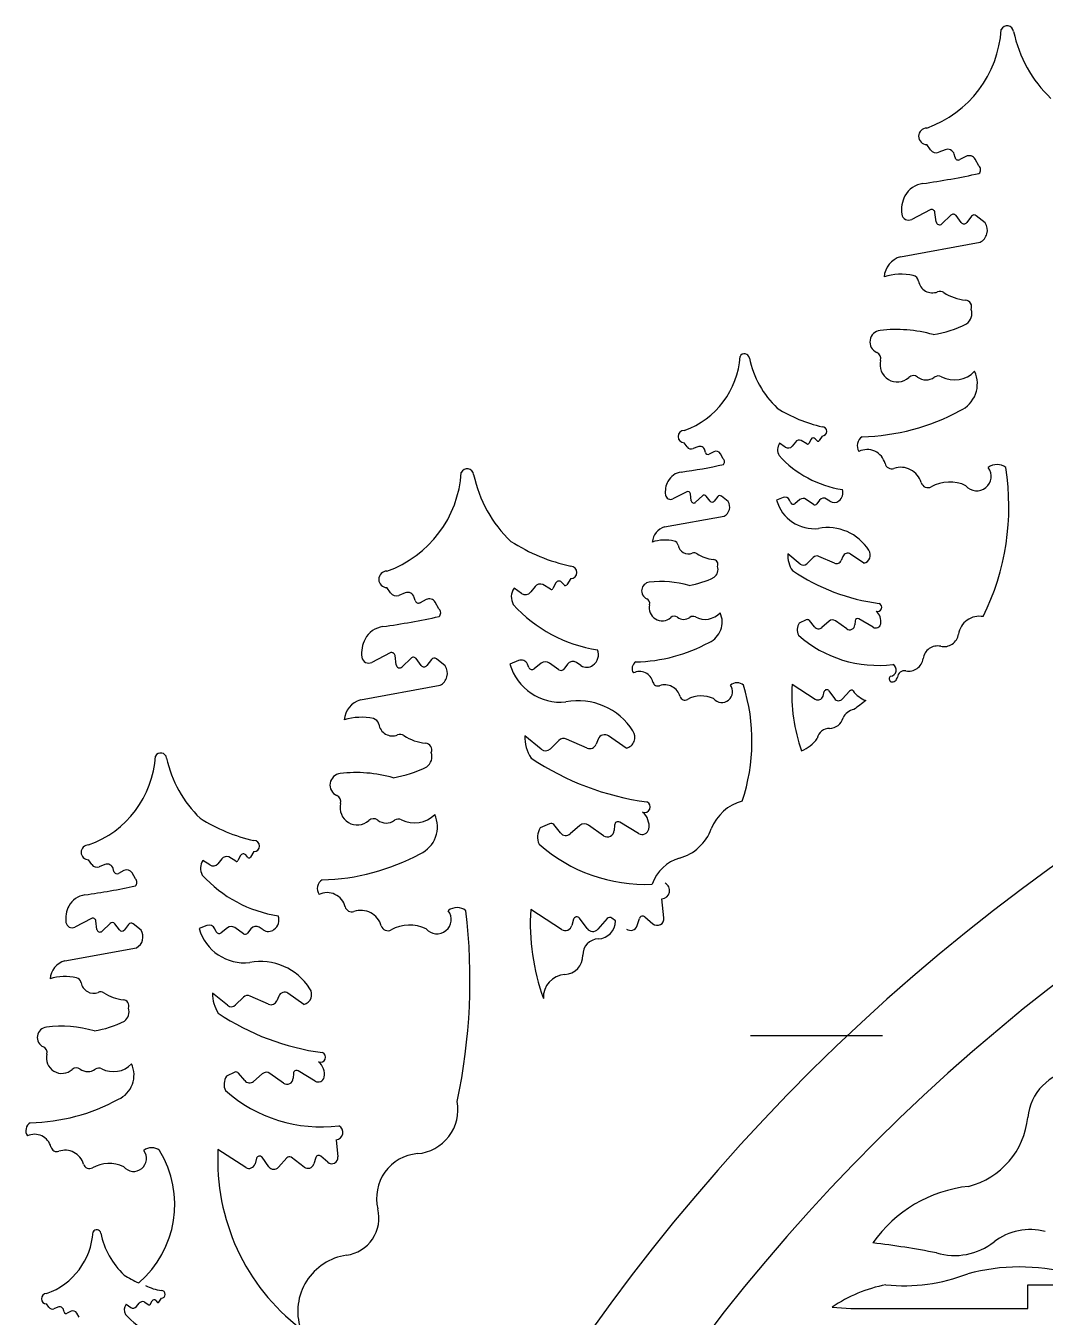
# Model space of a CAD drawing. Extents: x 0 to 545, y 0 to 410.
# Drawn here: x 30 to 143.3, y 243.7 to 387.1 of the extents above; entities that cross this region are included whole.
import ezdxf

# ---------------------------------------------------------------- set-up
doc = ezdxf.new("R2010")
doc.units = 0
doc.layers.add('GREEN', color=3, linetype='CONTINUOUS')
doc.layers.add('WHITE', color=7, linetype='CONTINUOUS')

msp = doc.modelspace()

# ---------------------------------------------------------------- linework, layer by layer
at = {"layer": 'GREEN', "linetype": 'CONTINUOUS'}
for p, q in [((130.532507, 373.335154), (130.130363, 373.922261)), ((132.147175, 373.341411), (131.443529, 373.059025)), ((133.25976, 372.48308), (133.164976, 372.833827)), ((134.475986, 372.599221), (133.804123, 372.245682)), ((135.904775, 371.558402), (135.495317, 372.295426)), ((130.47831, 366.664266), (128.444107, 365.613364)), ((131.16082, 365.335697), (131.030332, 366.37375)), ((132.801922, 366.075328), (131.802588, 365.109601)), ((133.946295, 365.2686), (133.36969, 366.031207)), ((135.076113, 365.953857), (134.552118, 365.267243)), ((136.612692, 365.22082), (135.616514, 366.019821)), ((127.191713, 361.461092), (136.043806, 363.067786)), ((118.494338, 341.547953), (118.163116, 341.032674)), ((103.485608, 340.353677), (103.183999, 340.794007)), ((104.696608, 340.358369), (104.168874, 340.14658)), ((105.531047, 339.714621), (105.459959, 339.977681)), ((114.39526, 340.313752), (113.770878, 340.741128)), ((115.519733, 340.875498), (115.163715, 340.42892)), ((116.802469, 340.66431), (116.173831, 341.051167)), ((117.264519, 341.196563), (117.00238, 340.71734)), ((117.936575, 341.014956), (117.727906, 341.249351)), ((106.443217, 339.801727), (105.939319, 339.536572)), ((107.514808, 339.021112), (107.207715, 339.57388)), ((103.44496, 335.350511), (101.919308, 334.562334)), ((103.956842, 334.354084), (103.858976, 335.132624)), ((105.187668, 334.908807), (104.438168, 334.184511)), ((106.045949, 334.303761), (105.613494, 334.875716)), ((106.893312, 334.817704), (106.500316, 334.302744)), ((108.045746, 334.267926), (107.298613, 334.867177)), ((114.147975, 334.712346), (113.433126, 334.420643)), ((115.011069, 334.131285), (114.885206, 334.415255)), ((116.033622, 334.490087), (115.449925, 334.023957)), ((117.519022, 333.950182), (116.716898, 334.511668)), ((118.216748, 334.413522), (117.909426, 334.010824)), ((119.350224, 334.299872), (118.986852, 334.542121)), ((100.980011, 331.44813), (107.619081, 332.653151)), ((116.034833, 327.326529), (114.669951, 328.456822)), ((117.513838, 328.061704), (116.798678, 327.358996)), ((119.854821, 327.427284), (118.142715, 328.177346)), ((120.789127, 328.176904), (120.613569, 327.73801)), ((123.119425, 327.410958), (121.644023, 328.433904)), ((90.560075, 325.715779), (90.118445, 325.028741)), ((70.548435, 324.123411), (70.14629, 324.710518)), ((85.094638, 324.070179), (84.262128, 324.640013)), ((86.593936, 324.819173), (86.119245, 324.223736)), ((88.30425, 324.537589), (87.466066, 325.053398)), ((88.920316, 325.24726), (88.570797, 324.608296)), ((89.816391, 325.005118), (89.538166, 325.317644)), ((72.163102, 324.129668), (71.459456, 323.847282)), ((73.275687, 323.271338), (73.180903, 323.622084)), ((74.491913, 323.387479), (73.82005, 323.033939)), ((75.920702, 322.346659), (75.511244, 323.083683)), ((116.734987, 321.129111), (115.95853, 320.772581)), ((117.63892, 320.356258), (117.075461, 321.049746)), ((119.266942, 320.984425), (118.454329, 320.283897)), ((121.225742, 320.124415), (119.970178, 321.01726)), ((122.145344, 321.017594), (122.126514, 320.565669)), ((124.151689, 320.308897), (122.576807, 321.250579)), ((70.494237, 317.452524), (68.460035, 316.401622)), ((71.176747, 316.123954), (71.046259, 317.162007)), ((72.817849, 316.863585), (71.818515, 315.897858)), ((73.962223, 316.056857), (73.385617, 316.819464)), ((75.09204, 316.742114), (74.568046, 316.055501)), ((76.628619, 316.009077), (75.632442, 316.808078)), ((84.764924, 316.601637), (83.811793, 316.212699)), ((85.915716, 315.82689), (85.747899, 316.205515)), ((87.27912, 316.305292), (86.500858, 315.683785)), ((89.259654, 315.585418), (88.190155, 316.334067)), ((90.189956, 316.203205), (89.780193, 315.666274)), ((91.701257, 316.051672), (91.21676, 316.37467)), ((67.20764, 312.249349), (76.059733, 313.856043)), ((115.160931, 313.977631), (117.734371, 312.318974)), ((118.593877, 312.64807), (118.734407, 313.161964)), ((119.240314, 313.254535), (119.872487, 312.385475)), ((120.758761, 312.34023), (121.544708, 313.216863)), ((87.280735, 306.753881), (85.460892, 308.260938)), ((89.252742, 307.734115), (88.299195, 306.797171)), ((92.374052, 306.888221), (90.091245, 307.888304)), ((93.619794, 307.887715), (93.385717, 307.302523)), ((96.726858, 306.866454), (94.759655, 308.230381)), ((88.214274, 298.490657), (87.178998, 298.015284)), ((89.419518, 297.460187), (88.668239, 298.384838)), ((94.201947, 297.151063), (92.527862, 298.341523)), ((95.428083, 298.341968), (95.402977, 297.739402)), ((98.10321, 297.397039), (96.003367, 298.652615)), ((91.590214, 298.297743), (90.50673, 297.363706)), ((37.358962, 293.952566), (36.997032, 294.480962)), ((50.450545, 293.904657), (49.701286, 294.417508)), ((51.799913, 294.578752), (51.372691, 294.042859)), ((53.339195, 294.325326), (52.58483, 294.789555)), ((53.893655, 294.96403), (53.579088, 294.388962)), ((54.700122, 294.746102), (54.44972, 295.027375)), ((55.369439, 295.385697), (54.971971, 294.767363)), ((38.812163, 293.958197), (38.178881, 293.70405)), ((39.813489, 293.1857), (39.728184, 293.501372)), ((40.908093, 293.290227), (40.303416, 292.972041)), ((42.194003, 292.353489), (41.825491, 293.016811)), ((100.922681, 288.040642), (100.691762, 290.146627)), ((89.546786, 286.743807), (86.115532, 288.95535)), ((37.310184, 287.948767), (35.479402, 287.002955)), ((37.924443, 286.753055), (37.807004, 287.687303)), ((39.401435, 287.418723), (38.502034, 286.549568)), ((40.431371, 286.692667), (39.912426, 287.379014)), ((41.448207, 287.309399), (40.976612, 286.691447)), ((42.831128, 286.649666), (41.934568, 287.368766)), ((50.153802, 287.18297), (49.295984, 286.832925)), ((52.416579, 286.916259), (51.716143, 286.356903)), ((54.199059, 286.268372), (53.23651, 286.942157)), ((56.396502, 286.688001), (55.960455, 286.978699)), ((90.880167, 287.867795), (90.692794, 287.182603)), ((92.397607, 286.832476), (91.55471, 287.991223)), ((94.627236, 287.940993), (93.579306, 286.772149)), ((95.546292, 287.687048), (95.138054, 287.991866)), ((97.934443, 287.16559), (98.187355, 287.965334)), ((98.799593, 288.137739), (99.667329, 287.383514)), ((51.189515, 286.485697), (51.03848, 286.82646)), ((55.036331, 286.824381), (54.667544, 286.341143)), ((34.352247, 283.265911), (42.31913, 284.711935)), ((52.418032, 278.319989), (50.780174, 279.67634)), ((54.192838, 279.2022), (53.334646, 278.35895)), ((57.002018, 278.440895), (54.947491, 279.340969)), ((58.123185, 279.340439), (57.912516, 278.813767)), ((60.919543, 278.421304), (59.14906, 279.648839)), ((53.258218, 270.883087), (52.326469, 270.455252)), ((54.342937, 269.955664), (53.666786, 270.78785)), ((56.296563, 270.709465), (55.321428, 269.868831)), ((58.647123, 269.677452), (57.140446, 270.748867)), ((59.750646, 270.749267), (59.72805, 270.206958)), ((62.15826, 269.898831), (60.268401, 271.02885)), ((64.487957, 263.37346), (64.695783, 261.478074)), ((54.457478, 260.310923), (51.36935, 262.301311)), ((55.657521, 261.322511), (55.488885, 260.705839)), ((57.023217, 260.390724), (56.264609, 261.433597)), ((59.029883, 261.38839), (58.086746, 260.33643)), ((60.943868, 260.348336), (59.489619, 261.434175)), ((62.23399, 261.410296), (62.00637, 260.690527)), ((63.565967, 260.886658), (62.785004, 261.565461)), ((43.157789, 245.36937), (43.681654, 245.046989)), ((43.848246, 245.09118), (44.066695, 245.490533)), ((44.452852, 245.534523), (44.626742, 245.339194)), ((44.815526, 245.353959), (45.091545, 245.783358)), ((32.584269, 244.788128), (32.332929, 245.155069)), ((33.593437, 244.792038), (33.153658, 244.615547)), ((34.288802, 244.255582), (34.229562, 244.474798)), ((35.048944, 244.32817), (34.629029, 244.107208)), ((35.941937, 243.677657), (35.686025, 244.138298)), ((41.155328, 245.111004), (41.675646, 244.754858)), ((42.316026, 244.850831), (42.612707, 245.222979))]:
    msp.add_line(p, q, dxfattribs=at)
for centre, radius, start, end in [((125.980721, 387.469532), 12.426667, -70.49249, -3.508211), ((139.035471, 386.373878), 0.73258, 8.175609, 152.766016), ((153.925933, 389.495012), 14.483042, -167.976694, -133.818962), ((130.130363, 374.839223), 0.916962, 90, 270), ((131.160176, 373.765081), 0.760792, -145.590443, -68.133508), ((132.430528, 372.635355), 0.760792, 15.12204, 111.866492), ((133.626983, 372.582316), 0.380396, -164.87796, -62.24632), ((134.830265, 371.925953), 0.760792, 29.054604, 117.75368), ((135.533555, 371.126241), 0.569708, -47.833998, 49.337842), ((118.259902, 451.798978), 82.994804, -82.090003, -77.717189), ((130.047871, 366.956394), 2.662772, 97.909997, 151.929644), ((130.622383, 366.650016), 3.313872, 151.929644, 188.122627), ((128.094915, 366.289286), 0.760792, -171.877373, -62.67839), ((130.652906, 366.326306), 0.380396, 7.164776, 117.32161), ((133.066263, 365.801787), 0.380396, 37.092837, 134.020216), ((135.378509, 365.723081), 0.380396, 51.268059, 142.650651), ((131.538246, 365.383141), 0.380396, -172.835223, -45.979785), ((134.249722, 365.49802), 0.380396, -142.907162, -37.349349), ((135.337377, 364.406116), 1.51333, -62.172979, 32.571488), ((127.937565, 359.00068), 2.570977, 106.864221, 174.902406), ((127.260139, 353.21386), 6.30321, 77.493542, 107.385383), ((128.460348, 358.624765), 0.760792, 9.489857, 77.493542), ((130.744817, 359.006639), 1.555375, -170.510143, -68.467157), ((131.594931, 356.852123), 0.760792, 56.77338, 111.532843), ((134.903596, 361.903171), 5.277449, -123.22662, -95.28689), ((134.347216, 355.890618), 0.760792, -21.302312, 84.71311), ((133.703207, 355.153062), 1.429266, -53.867963, 18.823957), ((125.085947, 351.999699), 1.283047, 96.268117, 245.735397), ((126.70495, 338.116354), 15.260448, 74.323379, 96.61926), ((128.89136, 365.266484), 12.607045, -81.16146, -63.350726), ((100.071768, 350.95446), 9.32, -70.49249, -3.508211), ((109.86283, 350.132719), 0.549435, 8.175609, 152.766016), ((121.030677, 352.47357), 10.862281, -167.976694, -133.818962), ((124.246028, 350.136418), 0.760792, -14.472029, 65.735397), ((126.833228, 349.46867), 1.91119, 165.527971, 312.440725), ((133.204749, 350.868271), 3.09072, -117.797653, -43.691523), ((132.452293, 347.35626), 3.289363, -65.487238, 24.747953), ((128.636355, 347.496812), 0.760792, 52.136375, 132.440725), ((130.045979, 349.309928), 1.535821, -127.863626, -53.607372), ((131.408595, 347.461223), 0.760792, 62.202347, 126.392629), ((122.08068, 358.281382), 16.113762, -122.133674, -102.859667), ((122.429003, 365.285159), 23.820337, -88.790476, -61.439905), ((103.183999, 341.481728), 0.687721, 90, 270), ((118.494338, 342.059868), 0.511916, -90, 90), ((123.53947, 340.48739), 1.155429, 121.729582, 214.308057), ((103.956359, 340.676122), 0.570594, -145.590443, -68.133508), ((104.909123, 339.828827), 0.570594, 15.12204, 111.866492), ((114.833025, 340.014113), 1.287131, 145.609256, 209.500855), ((114.717551, 340.784609), 0.570594, -124.390744, -38.562356), ((115.965898, 340.519809), 0.570594, 68.628404, 141.437644), ((116.877231, 340.785797), 0.142649, -121.607717, -28.679037), ((117.514816, 341.059648), 0.285297, 41.676879, 151.320964), ((118.04312, 341.109807), 0.142649, -138.32312, -32.733012), ((123.484717, 337.981015), 2.061764, 14.043417, 115.871314), ((105.806465, 339.789048), 0.285297, -164.87796, -62.24632), ((106.708926, 339.296775), 0.570594, 29.054604, 117.75368), ((107.236393, 338.696992), 0.427281, -47.833997, 49.337842), ((122.522587, 347.360156), 11.886599, -137.829917, -98.634978), ((65.996649, 338.25779), 12.426667, -70.49249, -3.508211), ((79.051398, 337.162135), 0.73258, 8.175609, 152.766016), ((93.94186, 340.283269), 14.483042, -167.976694, -133.818962), ((103.122131, 335.569607), 1.997079, 97.909997, 151.929644), ((94.281154, 399.201545), 62.246103, -82.090003, -77.717189), ((126.222913, 338.665928), 0.760792, -165.956583, -71.156989), ((127.232273, 335.708233), 2.364391, 16.149064, 108.843011), ((135.688022, 337.058439), 1.593855, -139.892189, 37.788237), ((111.582177, 333.724264), 27.654491, -26.261419, 8.967877), ((137.923116, 336.848538), 1.536049, 50.57473, 129.42527), ((103.553014, 335.339823), 2.485404, 151.929644, 188.122627), ((130.23414, 336.577463), 0.760792, -163.850936, -61.091505), ((132.652717, 332.197754), 4.242344, 64.651094, 118.908495), ((101.657414, 335.069275), 0.570594, -171.877373, -62.67839), ((103.575907, 335.09704), 0.285297, 7.164776, 117.32161), ((104.239911, 334.389667), 0.285297, -172.835223, -45.979785), ((105.385925, 334.703651), 0.285297, 37.092837, 134.020216), ((106.273519, 334.475826), 0.285297, -142.907162, -37.349349), ((107.120109, 334.644622), 0.285297, 51.268059, 142.650651), ((107.08926, 333.656898), 1.134998, -62.172979, 32.571488), ((117.61546, 335.596248), 4.344418, -164.299939, -83.59585), ((114.363555, 334.184044), 0.570594, 23.904259, 112.198571), ((116.389684, 334.04422), 0.570594, 55.00798, 128.610253), ((118.670343, 334.067358), 0.570594, 56.309933, 142.650651), ((119.824987, 335.012017), 0.855891, -123.690068, -52.224316), ((119.73158, 335.219867), 1.078725, -55.066713, 21.105041), ((115.271894, 334.246891), 0.285297, -156.095741, -51.389747), ((117.682629, 334.183906), 0.285297, -124.992021, -37.349349), ((101.539401, 329.602821), 1.928233, 106.864221, 174.902406), ((119.103309, 325.960373), 5.412366, 32.329018, 100.682468), ((101.031331, 325.262706), 4.727408, 77.493542, 107.385383), ((95.341864, 348.027019), 21.485016, -122.133674, -102.859667), ((101.931488, 329.320885), 0.570594, 9.489857, 77.493542), ((103.64484, 329.60729), 1.166531, -170.510143, -68.467157), ((104.282425, 327.991403), 0.570594, 56.77338, 111.532843), ((106.763924, 331.779689), 3.958086, -123.22662, -95.28689), ((117.789162, 328.332235), 3.121699, 177.712723, 213.858823), ((121.31891, 327.964991), 0.570594, 55.26514, 158.19859), ((122.912136, 328.320436), 0.932801, -77.160427, 34.949862), ((90.560075, 326.398333), 0.682554, -90, 90), ((106.346639, 327.270275), 0.570594, -21.302312, 84.71311), ((105.863632, 326.717107), 1.07195, -53.867963, 18.823957), ((116.398766, 327.765995), 0.570594, -129.629005, -45.503167), ((117.91375, 327.654706), 0.570594, 66.342091, 134.496833), ((120.083786, 327.949924), 0.570594, -113.657909, -21.801409), ((70.14629, 325.62748), 0.916962, 90, 270), ((102.254747, 334.302174), 9.455284, -81.16146, -63.350726), ((127.798091, 345.348452), 22.59554, -123.895952, -97.513719), ((272.73906, 114.484389), 210.004157, -5.464915, 185.464915), ((72.446456, 323.423612), 0.760792, 15.12204, 111.866492), ((85.678324, 323.670659), 1.716175, 145.609256, 209.500855), ((85.524359, 324.697988), 0.760792, -124.390744, -38.562356), ((87.188822, 324.344921), 0.760792, 68.628404, 141.437644), ((88.403932, 324.699572), 0.190198, -121.607716, -28.679037), ((89.254046, 325.064707), 0.380396, 41.676879, 151.320964), ((89.958451, 325.131586), 0.190198, -138.323121, -32.733011), ((99.400687, 324.352086), 0.962285, 96.268117, 245.735397), ((100.61494, 313.939576), 11.445336, 74.323379, 96.61926), ((71.176103, 324.553338), 0.760792, -145.590443, -68.133508), ((73.642911, 323.370574), 0.380396, -164.87796, -62.24632), ((74.846192, 322.71421), 0.760792, 29.054604, 117.75368), ((95.931074, 333.465384), 15.848799, -137.829917, -98.634978), ((98.770748, 322.954625), 0.570594, -14.472029, 65.735397), ((100.711148, 322.453814), 1.433393, 165.527971, 312.440725), ((124.661833, 322.520266), 0.463694, -112.334503, 66.9457), ((58.275829, 402.587235), 82.994804, -82.090003, -77.717189), ((75.549482, 321.914498), 0.569708, -47.833998, 49.337842), ((102.063493, 320.97492), 0.570594, 52.136375, 132.440725), ((103.120711, 322.334757), 1.151866, -127.863626, -53.607372), ((104.142673, 320.948228), 0.570594, 62.202348, 126.392629), ((105.489789, 323.503514), 2.31804, -117.797653, -43.691523), ((104.925447, 320.869506), 2.467022, -65.487238, 24.747953), ((122.430394, 321.005717), 0.285297, 59.123187, 177.614056), ((123.526333, 320.939617), 1.498914, -10.025261, 50.208933), ((135.962151, 319.178692), 2.347269, 79.688832, 171.086064), ((70.063799, 317.744651), 2.662772, 97.909997, 151.929644), ((117.076845, 320.014192), 1.351215, 145.856703, 205.916383), ((116.854038, 320.86984), 0.285297, 39.093859, 114.663396), ((118.081766, 320.716071), 0.570594, -140.906141, -49.236395), ((119.639505, 320.552252), 0.570594, 54.582945, 130.763605), ((121.556415, 320.589424), 0.570594, -125.417056, -2.385944), ((124.444515, 320.798622), 0.570594, -120.876813, -12.134148), ((70.63831, 317.438273), 3.313872, 151.929644, 188.122627), ((97.407979, 334.31618), 17.865253, -88.790476, -61.439905), ((124.699737, 329.402639), 13.330218, -131.53071, -82.867511), ((132.020137, 319.796977), 1.642938, -102.233468, -8.913936), ((70.668833, 317.114563), 0.380396, 7.164776, 117.32161), ((92.209731, 317.278332), 1.4383, -55.066713, 21.105041), ((131.326573, 316.598163), 1.630202, 77.766532, 172.191951), ((68.110843, 317.077543), 0.760792, -171.877373, -62.67839), ((71.554173, 316.171399), 0.380396, -172.835223, -45.979785), ((73.082191, 316.590044), 0.380396, 37.092837, 134.020216), ((74.265649, 316.286277), 0.380396, -142.907162, -37.349349), ((75.394436, 316.511338), 0.380396, 51.268059, 142.650651), ((75.353305, 315.194374), 1.51333, -62.172979, 32.571488), ((89.388238, 317.780174), 5.792557, -164.299939, -83.59585), ((85.052365, 315.897235), 0.760792, 23.904259, 112.198571), ((86.263484, 315.98103), 0.380396, -156.095741, -51.389747), ((87.753869, 315.710802), 0.760792, 55.00798, 128.610253), ((89.477796, 315.897051), 0.380396, -124.992021, -37.349349), ((90.794748, 315.741653), 0.760792, 56.309933, 142.650651), ((92.334274, 317.001198), 1.141188, -123.690068, -52.224316), ((98.24083, 315.717854), 0.866572, 121.729582, 214.308057), ((126.038867, 315.560479), 0.691521, -85.501622, 62.80809), ((128.11203, 317.03896), 1.614423, -101.137129, -7.808049), ((98.199765, 313.838072), 1.546323, 14.043417, 115.871314), ((100.253412, 314.351757), 0.570594, -165.956583, -71.156989), ((109.028564, 312.988715), 1.152037, 50.57473, 129.42527), ((126.31996, 314.575421), 0.37267, 127.498006, 241.391906), ((126.253031, 314.840508), 0.602666, -100.662828, -6.993983), ((127.645599, 314.66967), 0.800343, 78.862871, 173.006017), ((101.010432, 312.133486), 1.773293, 16.149064, 108.843011), ((105.075765, 309.500626), 3.181758, 64.651094, 118.908495), ((107.352244, 313.14614), 1.195391, -139.892189, 37.788237), ((89.618855, 307.66511), 21.077973, -18.444851, 17.144731), ((133.690556, 312.841139), 18.564445, 176.49023, 199.739662), ((119.0096, 313.086709), 0.285297, 36.032935, 164.705724), ((121.757132, 313.026415), 0.285297, 53.252529, 138.122131), ((124.260551, 314.851157), 2.826532, -145.618617, -108.676366), ((67.953492, 309.788937), 2.570977, 106.864221, 174.902406), ((91.372036, 304.93234), 7.216488, 32.329018, 100.682468), ((103.261832, 312.785408), 0.570594, -163.850936, -61.091505), ((118.043491, 312.79858), 0.570594, -122.80296, -15.294276), ((120.333914, 312.721127), 0.570594, -143.967065, -41.87787), ((272.73906, 114.484389), 247.783046, 127.076496, 127.463869), ((67.276066, 304.002117), 6.30321, 77.493542, 107.385383), ((68.476275, 309.413023), 0.760792, 9.489857, 77.493542), ((119.250829, 310.70195), 1.63775, -87.235304, -16.697178), ((122.222509, 309.655773), 1.51648, 97.586795, 157.692164), ((70.760745, 309.794896), 1.555375, -170.510143, -68.467157), ((71.610858, 307.640381), 0.760792, 56.77338, 111.532843), ((96.450472, 308.079091), 1.243735, -77.160427, 34.949862), ((119.254032, 307.742845), 1.325431, 86.721829, 170.191072), ((74.919524, 312.691428), 5.277449, -123.22662, -95.28689), ((74.363143, 306.678875), 0.760792, -21.302312, 84.71311), ((89.619841, 308.094823), 4.162265, 177.712723, 213.858823), ((89.785958, 307.19145), 0.760792, 66.342091, 134.496833), ((92.679339, 307.585074), 0.760792, -113.657909, -21.801409), ((94.326171, 307.605164), 0.760792, 55.26514, 158.19859), ((114.674421, 310.252326), 3.99141, -67.264465, -34.900153), ((33.262354, 306.673507), 11.184, -70.49249, -3.508211), ((45.011629, 305.687417), 0.659322, 8.175609, 152.766016), ((58.413045, 308.496438), 13.034738, -167.976694, -133.818962), ((73.719135, 305.941319), 1.429266, -53.867963, 18.823957), ((102.965079, 330.783112), 30.127387, -123.895952, -97.513719), ((87.765979, 307.339836), 0.760792, -129.629005, -45.503167), ((66.720877, 288.904611), 15.260448, 74.323379, 96.61926), ((68.907287, 316.054741), 12.607045, -81.16146, -63.350726), ((65.101874, 302.787957), 1.283047, 96.268117, 245.735397), ((64.261956, 300.924676), 0.760792, -14.472029, 65.735397), ((66.849156, 300.256927), 1.91119, 165.527971, 312.440725), ((98.783401, 300.34553), 0.618258, -112.334503, 66.9457), ((97.269402, 298.237999), 1.998552, -10.025261, 50.208933), ((110.974295, 296.009209), 5.169193, 105.257037, 158.154241), ((59.673048, 315.465813), 19.336514, -122.133674, -102.859667), ((68.652282, 298.285069), 0.760792, 52.136375, 132.440725), ((70.061906, 300.098185), 1.535821, -127.863626, -53.607372), ((71.424522, 298.24948), 0.760792, 62.202348, 126.392629), ((73.220676, 301.656528), 3.09072, -117.797653, -43.691523), ((72.46822, 298.144517), 3.289363, -65.487238, 24.747953), ((88.373008, 298.144963), 0.380396, 39.093859, 114.663396), ((92.086965, 297.721511), 0.760792, 54.582945, 130.763605), ((95.80815, 298.326132), 0.380396, 59.123187, 177.614055), ((88.670084, 297.004099), 1.80162, 145.856703, 205.916383), ((90.009979, 297.939937), 0.760792, -140.906141, -49.236395), ((94.642844, 297.771074), 0.760792, -125.417055, -2.385944), ((98.493644, 298.050006), 0.760792, -120.876813, -12.134148), ((101.276506, 299.691535), 5.205911, -74.667716, -19.74599), ((36.997032, 295.306228), 0.825266, 90, 270), ((55.369439, 295.999996), 0.614299, -90, 90), ((98.833941, 309.522028), 17.773624, -131.53071, -87.441109), ((50.975862, 293.545089), 1.544558, 145.609256, 209.500854), ((50.837294, 294.469685), 0.684713, -124.390744, -38.562356), ((52.33531, 294.151925), 0.684713, 68.628404, 141.437644), ((53.42891, 294.471111), 0.171178, -121.607717, -28.679037), ((54.194012, 294.799733), 0.342356, 41.676879, 151.320964), ((54.827976, 294.859923), 0.171178, -138.323121, -32.733012), ((62.44493, 316.073416), 23.820337, -88.790476, -61.439905), ((103.87787, 290.367064), 4.474741, 105.885871, 161.780537), ((37.923863, 294.339501), 0.684713, -145.590443, -68.133508), ((39.067181, 293.322747), 0.684713, 15.12204, 111.866492), ((40.14399, 293.275012), 0.342356, -164.87796, -62.24632), ((41.226944, 292.684285), 0.684713, 29.054604, 117.75368), ((60.203337, 302.360342), 14.263919, -137.829917, -98.634978), ((26.313617, 364.570008), 74.695323, -82.090003, -77.717189), ((41.859905, 291.964545), 0.512737, -47.833998, 49.337842), ((63.555397, 291.275647), 1.155429, 121.729582, 214.308057), ((100.619447, 291.065815), 0.922028, -85.501622, 62.80809), ((36.92279, 288.211682), 2.396495, 97.909997, 151.929644), ((63.500644, 288.769272), 2.061764, 14.043417, 115.871314), ((37.43985, 287.935942), 2.982485, 151.929644, 188.122627), ((66.238841, 289.454185), 0.760792, -165.956583, -71.156989), ((67.2482, 286.49649), 2.364391, 16.149064, 108.843011), ((75.70395, 287.846696), 1.593855, -139.892189, 37.788237), ((77.939043, 287.636796), 1.536049, 50.57473, 129.42527), ((14.189258, 281.153913), 65.178084, -11.976863, 6.757566), ((110.821699, 287.440028), 24.752594, 176.49023, 199.739662), ((35.165129, 287.611285), 0.684713, -171.877373, -62.67839), ((37.467321, 287.644603), 0.342356, 7.164776, 117.32161), ((39.639342, 287.172536), 0.342356, 37.092837, 134.020216), ((41.720363, 287.1017), 0.342356, 51.268059, 142.65065), ((50.412499, 286.549008), 0.684713, 23.904259, 112.198571), ((52.843853, 286.381218), 0.684713, 55.00798, 128.610253), ((55.580644, 286.408984), 0.684713, 56.309933, 142.650651), ((56.854129, 287.791995), 1.29447, -55.066713, 21.105041), ((70.250068, 287.36572), 0.760792, -163.850936, -61.091505), ((72.668644, 282.986011), 4.242344, 64.651094, 118.908495), ((89.958946, 287.383282), 0.760792, -122.80296, -15.294276), ((91.247091, 287.767455), 0.380396, 36.032935, 164.705724), ((93.53904, 287.700876), 2.007299, -87.659889, -0.394695), ((94.910467, 287.687062), 0.380396, 53.252529, 138.12213), ((97.209059, 287.394986), 0.760792, -126.747471, -17.54906), ((98.550047, 287.850636), 0.380396, 49.003269, 162.45094), ((100.166421, 287.957719), 0.760792, -130.996732, 6.257409), ((38.264126, 286.795755), 0.342356, -172.835224, -45.979785), ((40.704455, 286.899145), 0.342356, -142.907162, -37.349349), ((41.683345, 285.916432), 1.361997, -62.172979, 32.571488), ((54.314785, 288.243653), 5.213301, -164.299939, -83.59585), ((51.502506, 286.624423), 0.342356, -156.095741, -51.389747), ((54.395387, 286.548842), 0.342356, -124.99202, -37.349349), ((56.966217, 287.542574), 1.027069, -123.690068, -52.224316), ((93.694332, 283.90079), 1.795958, 92.340111, 180.825363), ((93.012843, 287.280012), 0.760792, -143.967065, -41.877869), ((35.023514, 281.05154), 2.313879, 106.864221, 174.902406), ((56.100203, 276.680602), 6.494839, 32.329018, 100.682468), ((89.777813, 283.844368), 2.120967, -86.403781, 0.825363), ((34.41383, 275.843401), 5.672889, 77.493542, 107.385383), ((35.494018, 280.713216), 0.684713, 9.489857, 77.493542), ((90.070748, 279.18339), 2.549206, 93.596219, 182.326323), ((37.550041, 281.056902), 1.399837, -170.510143, -68.467157), ((38.315143, 279.117839), 0.684713, 56.77338, 111.532843), ((41.292942, 283.663781), 4.749704, -123.22662, -95.28689), ((58.758925, 279.086143), 0.684713, 55.26514, 158.19859), ((60.670796, 279.512678), 1.119362, -77.160427, 34.949862), ((40.7922, 278.252484), 0.684713, -21.302312, 84.71311), ((54.523228, 279.526836), 3.746038, 177.712723, 213.858823), ((52.854752, 278.847348), 0.684713, -129.629005, -45.503167), ((54.672733, 278.713801), 0.684713, 66.342091, 134.496833), ((57.276776, 279.068063), 0.684713, -113.657909, -21.801409), ((40.212592, 277.588683), 1.28634, -53.867963, 18.823957), ((66.533942, 299.946297), 27.114649, -123.895952, -97.513719), ((32.457057, 274.750657), 1.154743, 96.268117, 245.735397), ((33.91416, 262.255646), 13.734403, 74.323379, 96.61926), ((35.881929, 286.690763), 11.346341, -81.16146, -63.350726), ((31.701131, 273.073704), 0.684713, -14.472029, 65.735397), ((34.029611, 272.472731), 1.720071, 165.527971, 312.440725), ((62.770432, 272.552473), 0.556432, -112.334503, 66.9457), ((35.652424, 270.698058), 0.684713, 52.136375, 132.440725), ((36.921086, 272.329862), 1.382239, -127.863626, -53.607372), ((38.147441, 270.666028), 0.684713, 62.202347, 126.392629), ((39.763979, 273.732371), 2.781648, -117.797653, -43.691523), ((39.086769, 270.571562), 2.960426, -65.487238, 24.747953), ((61.407832, 270.655695), 1.798697, -10.025261, 50.208933), ((53.668446, 269.545185), 1.621458, 145.856703, 205.916383), ((53.401078, 270.571962), 0.342356, 39.093859, 114.663396), ((54.874352, 270.387439), 0.684713, -140.906141, -49.236395), ((56.743639, 270.190856), 0.684713, 54.582945, 130.763605), ((59.04393, 270.235463), 0.684713, -125.417055, -2.385944), ((60.092705, 270.735015), 0.342356, 59.123187, 177.614056), ((62.50965, 270.486501), 0.684713, -120.876813, -12.134148), ((62.815917, 280.811321), 15.996262, -131.53071, -82.867511), ((30.065808, 286.70757), 21.438304, -88.790476, -61.439905), ((73.122097, 266.730417), 4.909236, -85.204279, 10.539411), ((31.065228, 264.389579), 1.039886, 121.729583, 214.308057), ((31.015951, 262.133841), 1.855588, 14.043417, 115.871314), ((64.422873, 264.200729), 0.829825, -85.501622, 62.80809), ((33.480327, 262.750263), 0.684713, -165.956583, -71.156989), ((44.01051, 261.114612), 1.382445, 50.57473, 129.42527), ((34.388751, 260.088337), 2.127952, 16.149064, 108.843011), ((41.998925, 261.303523), 1.434469, -139.892189, 37.788237), ((35.088841, 256.194525), 11.48426, -49.345347, 31.426605), ((75.005095, 261.137171), 23.664397, 177.180267, 232.302479), ((55.987753, 261.232205), 0.342356, 36.032935, 164.705724), ((59.284791, 261.159852), 0.342356, 53.252529, 138.12213), ((62.560413, 261.307068), 0.342356, 49.003269, 162.45094), ((64.01515, 261.403443), 0.684713, -130.996732, 6.257409), ((73.946622, 256.902608), 4.9531, 94.795721, 193.967392), ((37.090431, 260.870644), 0.684713, -163.850936, -61.091505), ((39.26715, 256.928906), 3.818109, 64.651094, 118.908495), ((54.828422, 260.88645), 0.684713, -122.80296, -15.294276), ((57.57693, 260.793506), 0.684713, -143.967065, -41.877869), ((61.353524, 260.896983), 0.684713, -126.747471, -17.54906), ((65.084513, 254.698393), 4.179016, -82.023978, 13.967392), ((29.739403, 253.622114), 7.766667, -70.49249, -3.508211), ((37.898622, 252.93733), 0.457863, 8.175609, 152.766016), ((47.20516, 254.888039), 9.051901, -167.976694, -133.818962), ((66.538564, 244.320777), 6.299971, 97.976022, 197.629945), ((48.080163, 259.727882), 13.428135, -122.133674, -114.222671), ((45.837151, 252.047151), 5.461733, -117.500788, -97.846212), ((32.332929, 245.728171), 0.573101, 90, 270), ((42.984511, 244.926571), 0.475495, 68.628404, 141.437644), ((44.275277, 245.376438), 0.237748, 41.67688, 151.320964), ((44.71553, 245.418237), 0.118874, -138.32312, -32.733012), ((45.091545, 246.209954), 0.426596, -90, 90), ((32.976562, 245.056832), 0.475495, -145.590443, -68.133508), ((33.770533, 244.350753), 0.475495, 15.12204, 111.866492), ((34.518317, 244.317604), 0.237748, -164.87796, -62.24632), ((35.270368, 243.907377), 0.475495, 29.054604, 117.75368), ((42.04045, 244.505158), 1.072609, 145.609256, 209.500855), ((48.448419, 250.626861), 9.905499, -137.829917, -98.634978), ((41.944222, 245.147238), 0.475495, -124.390744, -38.562356), ((43.743955, 245.148228), 0.118874, -121.607717, -28.679037)]:
    msp.add_arc(centre, radius, start, end, dxfattribs=at)
at = {"layer": 'WHITE', "linetype": 'CONTINUOUS'}
for p, q in [((110.530044, 274.960678), (125.196233, 274.960678)), ((141.331201, 244.642557), (141.331201, 247.274805)), ((141.331201, 247.274805), (144.868597, 247.274805)), ((119.589872, 244.791505), (121.665369, 244.642557)), ((121.665369, 244.642557), (141.331201, 244.642557))]:
    msp.add_line(p, q, dxfattribs=at)
for centre, radius, start, end in [((272.73906, 114.484389), 220.635051, -5.200854, 185.200854), ((147.109916, 265.298252), 5.805737, 95.983018, 174.469904), ((132.608507, 266.702267), 8.763482, -75.75471, -5.530096), ((136.397686, 243.305422), 14.992002, 96.252249, 144.913894), ((141.585488, 246.900554), 6.503117, 74.956675, 127.897528), ((113.189189, 158.585126), 93.976827, 78.961313, 83.314513), ((133.2114, 257.658501), 7.129886, -106.527704, -52.102472), ((127.600755, 266.678868), 19.50928, -95.953277, -68.779148), ((140.438544, 226.912266), 22.339852, 75.352348, 104.984483), ((128.756744, 231.149194), 16.436063, 101.153782, 123.898899)]:
    msp.add_arc(centre, radius, start, end, dxfattribs=at)

doc.saveas('drawing.dxf')
